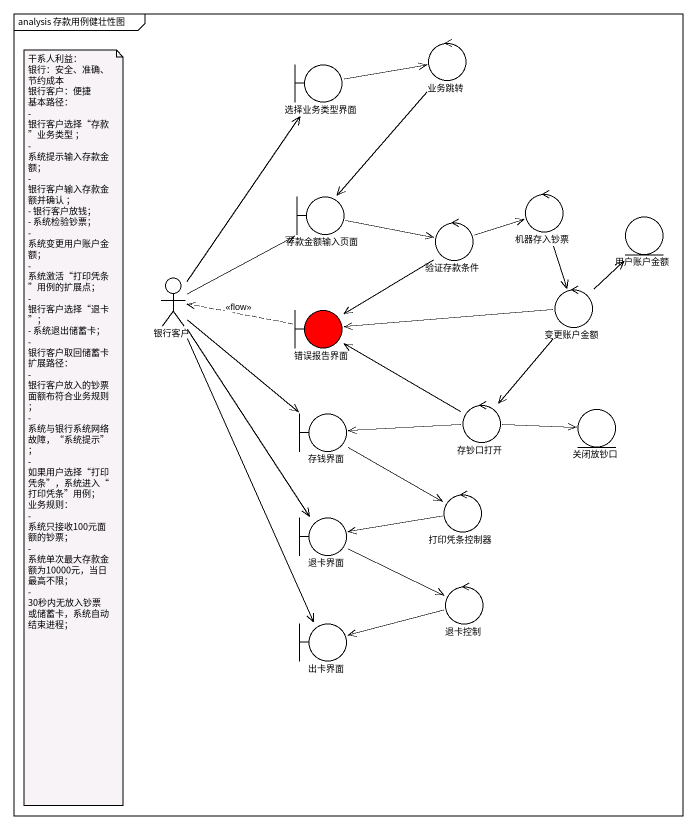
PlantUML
@startuml
mainframe analysis 存款用例健壮性图
boundary 选择业务类型界面
control 业务跳转
boundary 存款金额输入页面
control 验证存款条件
control 机器存入钞票
entity 用户账户金额
actor 银行客户
control 变更账户金额
boundary 错误报告界面 #FF0000
boundary 存钱界面
control 存钞口打开
entity 关闭放钞口
control 打印凭条控制器
boundary 退卡界面
control 退卡控制
boundary 出卡界面
选择业务类型界面 -right-> 业务跳转
业务跳转 --> 存款金额输入页面
存款金额输入页面 -right-> 验证存款条件
验证存款条件 -right-> 机器存入钞票
验证存款条件 --> 错误报告界面
机器存入钞票 --> 变更账户金额
银行客户 -up-> 选择业务类型界面
银行客户 -right-> 存款金额输入页面
银行客户 --> 存钱界面
银行客户 --> 退卡界面
银行客户 --> 出卡界面
变更账户金额 -up-> 用户账户金额
变更账户金额 -left-> 错误报告界面
变更账户金额 --> 存钞口打开
错误报告界面 .left.> 银行客户 : <<flow>>
存钱界面 -right-> 打印凭条控制器
存钞口打开 -left-> 错误报告界面
存钞口打开 -left-> 存钱界面
存钞口打开 -right-> 关闭放钞口
打印凭条控制器 -left-> 退卡界面
退卡界面 -right-> 退卡控制
退卡控制 -left-> 出卡界面
note as N1
  干系人利益：
  银行：安全、准确、节约成本
  银行客户：便捷
  基本路径：
  - 银行客户选择“存款”业务类型 ；
  - 系统提示输入存款金额；
  - 银行客户输入存款金额并确认 ；
  - 银行客户放钱；
  - 系统检验钞票；
  - 系统变更用户账户金额；
  - 系统激活“打印凭条”用例的扩展点；
  - 银行客户选择“退卡”；
  - 系统退出储蓄卡；
  - 银行客户取回储蓄卡
  扩展路径：
  - 银行客户放入的钞票面额布符合业务规则；
  - 系统与银行系统网络故障，“系统提示”；
  - 如果用户选择“打印凭条”，系统进入“打印凭条”用例；
  业务规则：
  - 系统只接收100元面额的钞票；
  - 系统单次最大存款金额为10000元，当日最高不限；
  - 30秒内无放入钞票或储蓄卡，系统自动结束进程；
end note
@enduml
